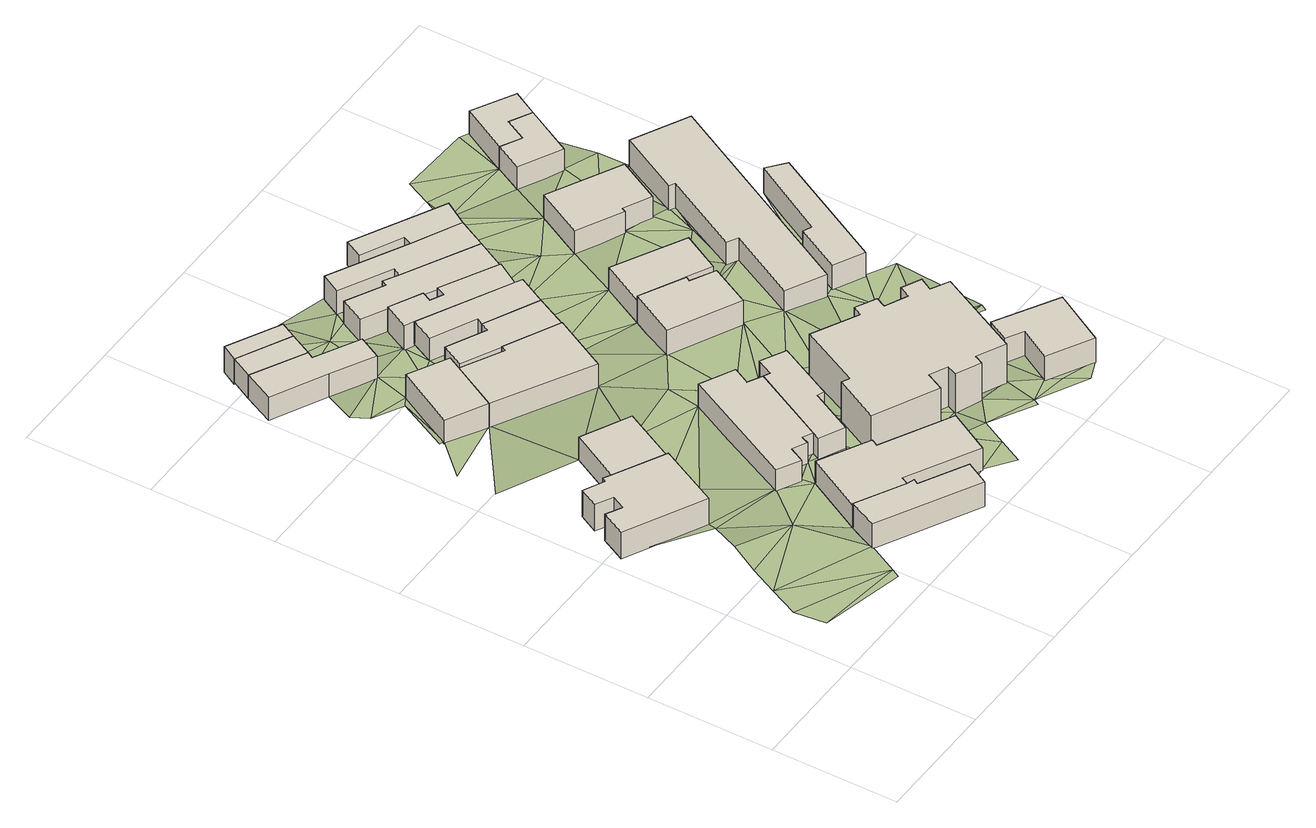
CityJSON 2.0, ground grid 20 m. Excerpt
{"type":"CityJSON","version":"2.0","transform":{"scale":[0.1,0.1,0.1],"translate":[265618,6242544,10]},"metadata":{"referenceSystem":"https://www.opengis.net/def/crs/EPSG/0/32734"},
"CityObjects":{
"building1":{"type":"Building","attributes":{"address":"Kingsley Road Salt River Cape Town","building":"house","building:levels":1,"building_height":4.1,"roof_height":16.78,"ground_height":12.68,"plus_code":"4FRW3F97+GQV"},"geometry":[{"type":"Solid","lod":"1","boundaries":[[[[0,1,2,3]],[[1,4,5,2]],[[4,6,7,5]],[[6,8,9,7]],[[8,10,11,9]],[[10,12,13,11]],[[12,14,15,13]],[[14,16,17,15]],[[16,18,19,17]],[[18,20,21,19]],[[20,0,3,21]],[[3,2,5,7,9,11,13,15,17,19,21]],[[20,18,16,14,12,10,8,6,4,1,0]]]]}]},
"building2":{"type":"Building","attributes":{"address":"30 Kingsley Road Salt River Cape Town","building":"house","building:levels":1,"building_height":4.1,"roof_height":16.14,"ground_height":12.04,"plus_code":"4FRW3F97+HRC"},"geometry":[{"type":"Solid","lod":"1","boundaries":[[[[22,1,23,24]],[[1,0,25,23]],[[0,26,27,25]],[[26,22,24,27]],[[24,23,25,27]],[[26,0,1,22]]]]}]},
"building3":{"type":"Building","attributes":{"address":"23 Kingsley Road Salt River Cape Town","building":"house","building:levels":1,"building_height":4.1,"roof_height":17.11,"ground_height":13.01,"plus_code":"4FRW3F97+CVC"},"geometry":[{"type":"Solid","lod":"1","boundaries":[[[[28,29,30,31]],[[29,32,33,30]],[[32,34,35,33]],[[34,36,37,35]],[[36,38,39,37]],[[38,40,41,39]],[[40,28,31,41]],[[31,30,33,35,37,39,41]],[[40,38,36,34,32,29,28]]]]}]},
"building4":{"type":"Building","attributes":{"address":"23 Goldsmith Road Salt River Cape Town","building":"house","building:levels":1,"building_height":4.1,"roof_height":14.87,"ground_height":10.77,"plus_code":"4FRW3F97+PQP"},"geometry":[{"type":"Solid","lod":"1","boundaries":[[[[42,43,44,45]],[[43,46,47,44]],[[46,48,49,47]],[[48,50,51,49]],[[50,52,53,51]],[[52,54,55,53]],[[54,42,45,55]],[[45,44,47,49,51,53,55]],[[54,52,50,48,46,43,42]]]]}]},
"building5":{"type":"Building","attributes":{"address":"Tennyson Street","building":"house","building:levels":1,"building_height":4.1,"roof_height":15.42,"ground_height":11.32,"plus_code":"4FRW3F97+MQ9"},"geometry":[{"type":"Solid","lod":"1","boundaries":[[[[56,57,58,59]],[[57,60,61,58]],[[60,62,63,61]],[[62,64,65,63]],[[64,56,59,65]],[[59,58,61,63,65]],[[64,62,60,57,56]]]]}]},
"building6":{"type":"Building","attributes":{"address":"Goldsmith Road Salt River Cape Town","building":"house","building:levels":1,"building_height":4.1,"roof_height":14.87,"ground_height":10.77,"plus_code":"4FRW3F97+QQ3"},"geometry":[{"type":"Solid","lod":"1","boundaries":[[[[66,42,45,67]],[[42,54,55,45]],[[54,68,69,55]],[[68,66,67,69]],[[67,45,55,69]],[[68,54,42,66]]]]}]},
"building7":{"type":"Building","attributes":{"address":"19 Kingsley Road Salt River Cape Town","building":"house","building:levels":1,"building_height":4.1,"roof_height":16.67,"ground_height":12.57,"plus_code":"4FRW3F97+FV2"},"geometry":[{"type":"Solid","lod":"1","boundaries":[[[[40,38,70,71]],[[38,72,73,70]],[[72,74,75,73]],[[74,76,77,75]],[[76,78,79,77]],[[78,80,81,79]],[[80,82,83,81]],[[82,40,71,83]],[[71,70,73,75,77,79,81,83]],[[82,80,78,76,74,72,38,40]]]]}]},
"building8":{"type":"Building","attributes":{"address":"Goldsmith Road Salt River Cape Town","building":"house","building:levels":1,"building_height":4.1,"roof_height":14.87,"ground_height":10.77,"plus_code":"4FRW3F97+QQ8"},"geometry":[{"type":"Solid","lod":"1","boundaries":[[[[84,85,67,86]],[[85,87,69,67]],[[87,88,89,69]],[[88,84,86,89]],[[86,67,69,89]],[[88,87,85,84]]]]}]},
"building9":{"type":"Building","attributes":{"address":"Salt River Cape Town","building":"house","building:levels":1,"building_height":4.1,"roof_height":16.14,"ground_height":12.04,"plus_code":"4FRW3F97+GVF"},"geometry":[{"type":"Solid","lod":"1","boundaries":[[[[90,91,92,93]],[[91,94,95,92]],[[94,96,97,95]],[[96,98,99,97]],[[98,100,101,99]],[[100,102,103,101]],[[102,104,105,103]],[[104,106,107,105]],[[106,108,109,107]],[[108,90,93,109]],[[93,92,95,97,99,101,103,105,107,109]],[[108,106,104,102,100,98,96,94,91,90]]]]}]},
"building10":{"type":"Building","attributes":{"address":"28 Kingsley Road Salt River Cape Town","building":"house","building:levels":1,"building_height":4.1,"roof_height":15.42,"ground_height":11.32,"plus_code":"4FRW3F97+JRQ"},"geometry":[{"type":"Solid","lod":"1","boundaries":[[[[110,111,112,113]],[[111,114,115,112]],[[114,57,58,115]],[[57,56,59,58]],[[56,116,117,59]],[[116,110,113,117]],[[113,112,115,58,59,117]],[[116,56,57,114,111,110]]]]}]},
"building11":{"type":"Building","attributes":{"address":"Salt River Cape Town","building":"house","building:levels":1,"building_height":4.1,"roof_height":16.14,"ground_height":12.04,"plus_code":"4FRW3F97+GWC"},"geometry":[{"type":"Solid","lod":"1","boundaries":[[[[90,108,109,93]],[[108,118,119,109]],[[118,120,121,119]],[[120,122,123,121]],[[122,124,125,123]],[[124,126,127,125]],[[126,128,129,127]],[[128,130,131,129]],[[130,90,93,131]],[[93,109,119,121,123,125,127,129,131]],[[130,128,126,124,122,120,118,108,90]]]]}]},
"building12":{"type":"Building","attributes":{"address":"26 Kingsley Road Salt River Cape Town","building":"house","building:levels":1,"building_height":4.1,"roof_height":15.21,"ground_height":11.11,"plus_code":"4FRW3F97+MV6"},"geometry":[{"type":"Solid","lod":"1","boundaries":[[[[110,132,133,134]],[[132,135,136,133]],[[135,137,138,136]],[[137,139,140,138]],[[139,141,142,140]],[[141,111,143,142]],[[111,110,134,143]],[[134,133,136,138,140,142,143]],[[111,141,139,137,135,132,110]]]]}]},
"building13":{"type":"Building","attributes":{"address":"24 Kingsley Road Salt River Cape Town","building":"house","building:levels":1,"building_height":4.1,"roof_height":15.21,"ground_height":11.11,"plus_code":"4FRW3F97+MVM"},"geometry":[{"type":"Solid","lod":"1","boundaries":[[[[132,144,145,133]],[[144,146,147,145]],[[146,148,149,147]],[[148,150,151,149]],[[150,152,153,151]],[[152,135,136,153]],[[135,132,133,136]],[[133,145,147,149,151,153,136]],[[135,152,150,148,146,144,132]]]]}]},
"building14":{"type":"Building","attributes":{"address":"22 Kingsley Road Salt River Cape Town","building":"house","building:levels":1,"building_height":4.1,"roof_height":15.21,"ground_height":11.11,"plus_code":"4FRW3F97+PV3"},"geometry":[{"type":"Solid","lod":"1","boundaries":[[[[154,155,156,147]],[[155,157,158,156]],[[157,159,160,158]],[[159,161,162,160]],[[161,163,164,162]],[[163,165,166,164]],[[165,167,168,166]],[[167,169,149,168]],[[169,154,147,149]],[[147,156,158,160,162,164,166,168,149]],[[169,167,165,163,161,159,157,155,154]]]]}]},
"building15":{"type":"Building","attributes":{"address":"20 Kingsley Road Salt River Cape Town","building":"house","building:levels":1,"building_height":4.1,"roof_height":14.84,"ground_height":10.74,"plus_code":"4FRW3F97+PVG"},"geometry":[{"type":"Solid","lod":"1","boundaries":[[[[155,170,171,172]],[[170,173,174,171]],[[173,175,176,174]],[[175,177,178,176]],[[177,179,180,178]],[[179,181,182,180]],[[181,165,183,182]],[[165,163,184,183]],[[163,157,185,184]],[[157,155,172,185]],[[172,171,174,176,178,180,182,183,184,185]],[[157,163,165,181,179,177,175,173,170,155]]]]}]},
"building16":{"type":"Building","attributes":{"address":"Tennyson Street Masjied 68 Tennyson Street Salt River Cape Town","building":"church","building:levels":2,"amenity":"place_of_worship","building_height":6.9,"roof_height":19.37,"ground_height":12.47,"plus_code":"4FRW3F97+FWQ"},"geometry":[{"type":"Solid","lod":"1","boundaries":[[[[186,187,188,189]],[[187,190,191,188]],[[190,192,193,191]],[[192,194,195,193]],[[194,196,197,195]],[[196,198,199,197]],[[198,200,201,199]],[[200,202,203,201]],[[202,204,205,203]],[[204,206,207,205]],[[206,208,209,207]],[[208,210,211,209]],[[210,212,213,211]],[[212,214,215,213]],[[214,216,217,215]],[[216,218,219,217]],[[218,220,221,219]],[[220,222,223,221]],[[222,224,225,223]],[[224,186,189,225]],[[189,188,191,193,195,197,199,201,203,205,207,209,211,213,215,217,219,221,223,225]],[[224,222,220,218,216,214,212,210,208,206,204,202,200,198,196,194,192,190,187,186]]]]}]},
"building17":{"type":"Building","attributes":{"address":"18 Kingsley Road Salt River Cape Town","building":"house","building:levels":1,"building_height":4.1,"roof_height":14.84,"ground_height":10.74,"plus_code":"4FRW3F97+PVP"},"geometry":[{"type":"Solid","lod":"1","boundaries":[[[[226,227,228,171]],[[227,229,230,228]],[[229,231,232,230]],[[231,233,234,232]],[[233,235,236,234]],[[235,237,174,236]],[[237,226,171,174]],[[171,228,230,232,234,236,174]],[[237,235,233,231,229,227,226]]]]}]},
"building18":{"type":"Building","attributes":{"address":"15 Kingsley Road Salt River Cape Town","building":"house","building:levels":1,"building_height":4.1,"roof_height":16.19,"ground_height":12.09,"plus_code":"4FRW3F97+HWW"},"geometry":[{"type":"Solid","lod":"1","boundaries":[[[[238,239,240,241]],[[239,242,243,240]],[[242,244,245,243]],[[244,246,247,245]],[[246,248,249,247]],[[248,238,241,249]],[[241,240,243,245,247,249]],[[248,246,244,242,239,238]]]]}]},
"building19":{"type":"Building","attributes":{"address":"16 Kingsley Road Salt River Cape Town","building":"house","building:levels":1,"building_height":4.1,"roof_height":14.84,"ground_height":10.74,"plus_code":"4FRW3F97+QW2"},"geometry":[{"type":"Solid","lod":"1","boundaries":[[[[227,250,251,228]],[[250,252,253,251]],[[252,254,255,253]],[[254,256,257,255]],[[256,229,230,257]],[[229,227,228,230]],[[228,251,253,255,257,230]],[[229,256,254,252,250,227]]]]}]},
"building20":{"type":"Building","attributes":{"address":"13 Kingsley Road Salt River Cape Town","building":"house","building:levels":1,"building_height":4.1,"roof_height":15.42,"ground_height":11.32,"plus_code":"4FRW3F97+JXC"},"geometry":[{"type":"Solid","lod":"1","boundaries":[[[[239,238,258,259]],[[238,260,261,258]],[[260,262,263,261]],[[262,264,265,263]],[[264,266,267,265]],[[266,239,259,267]],[[259,258,261,263,265,267]],[[266,264,262,260,238,239]]]]}]},
"building21":{"type":"Building","attributes":{"address":"12 Chatham Road Salt River Cape Town","building":"house","building:levels":1,"building_height":4.1,"roof_height":16.73,"ground_height":12.63,"plus_code":"4FRW3F98+C2M"},"geometry":[{"type":"Solid","lod":"1","boundaries":[[[[268,269,270,271]],[[269,272,273,270]],[[272,274,275,273]],[[274,276,277,275]],[[276,278,279,277]],[[278,268,271,279]],[[271,270,273,275,277,279]],[[278,276,274,272,269,268]]]]}]},
"building22":{"type":"Building","attributes":{"address":"9 Kingsley Road Salt River Cape Town","building":"house","building:levels":1,"building_height":4.1,"roof_height":15.07,"ground_height":10.97,"plus_code":"4FRW3F97+MXH"},"geometry":[{"type":"Solid","lod":"1","boundaries":[[[[280,281,282,283]],[[281,284,285,282]],[[284,286,287,285]],[[286,288,289,287]],[[288,290,291,289]],[[290,280,283,291]],[[283,282,285,287,289,291]],[[290,288,286,284,281,280]]]]}]},
"building23":{"type":"Building","attributes":{"address":"43 Tennyson Street Salt River Cape Town","building":"house","building:levels":1,"building_height":4.1,"roof_height":15.63,"ground_height":11.53,"plus_code":"4FRW3F98+J2G"},"geometry":[{"type":"Solid","lod":"1","boundaries":[[[[292,293,294,295]],[[293,296,297,294]],[[296,298,299,297]],[[298,300,301,299]],[[300,302,303,301]],[[302,304,305,303]],[[304,306,307,305]],[[306,292,295,307]],[[295,294,297,299,301,303,305,307]],[[306,304,302,300,298,296,293,292]]]]}]},
"building24":{"type":"Building","attributes":{"address":"45 Tennyson Street Salt River Cape Town","building":"house","building:levels":1,"building_height":4.1,"roof_height":15.93,"ground_height":11.83,"plus_code":"4FRW3F98+H2X"},"geometry":[{"type":"Solid","lod":"1","boundaries":[[[[308,309,310,311]],[[309,312,313,310]],[[312,314,315,313]],[[314,316,317,315]],[[316,318,319,317]],[[318,308,311,319]],[[311,310,313,315,317,319]],[[318,316,314,312,309,308]]]]}]},
"building25":{"type":"Building","attributes":{"address":"7 Kingsley Road Salt River Cape Town","building":"house","building:levels":1,"building_height":4.1,"roof_height":14.6,"ground_height":10.5,"plus_code":"4FRW3F98+P2C"},"geometry":[{"type":"Solid","lod":"1","boundaries":[[[[320,321,322,323]],[[321,324,325,322]],[[324,326,327,325]],[[326,328,329,327]],[[328,330,331,329]],[[330,320,323,331]],[[323,322,325,327,329,331]],[[330,328,326,324,321,320]]]]}]},
"building26":{"type":"Building","attributes":{"address":"5 Kingsley Road Salt River Cape Town","building":"house","building:levels":1,"building_height":4.1,"roof_height":14.6,"ground_height":10.5,"plus_code":"4FRW3F98+Q23"},"geometry":[{"type":"Solid","lod":"1","boundaries":[[[[332,333,331,323]],[[333,334,329,331]],[[334,335,327,329]],[[335,336,337,327]],[[336,338,339,337]],[[338,332,323,339]],[[323,331,329,327,337,339]],[[338,336,335,334,333,332]]]]}]},
"terrain1":{"type":"TINRelief","geometry":[{"type":"CompositeSurface","lod":"1","boundaries":[[[340,341,342]],[[342,341,343]],[[340,344,341]],[[343,345,346]],[[347,343,341]],[[348,349,20]],[[345,350,346]],[[343,347,345]],[[345,349,350]],[[347,40,345]],[[351,20,349]],[[349,345,351]],[[20,352,0]],[[351,352,20]],[[40,82,345]],[[353,354,22]],[[355,353,356]],[[82,351,345]],[[356,357,358]],[[82,359,351]],[[360,361,362]],[[357,356,62]],[[363,364,365]],[[361,366,367]],[[352,96,0]],[[364,357,62]],[[362,361,367]],[[359,82,368]],[[96,352,351]],[[369,363,365]],[[368,370,359]],[[62,365,364]],[[368,82,371]],[[372,353,22]],[[82,373,371]],[[0,96,26]],[[82,80,373]],[[372,22,26]],[[367,374,362]],[[375,368,376]],[[371,376,368]],[[62,377,365]],[[378,379,50]],[[371,373,380]],[[80,78,381]],[[373,80,381]],[[62,60,377]],[[373,381,380]],[[141,60,57]],[[378,382,68]],[[141,57,383]],[[382,378,50]],[[141,139,60]],[[60,139,377]],[[78,384,381]],[[365,377,385]],[[26,96,386]],[[372,26,386]],[[365,385,50]],[[68,382,387]],[[380,381,388]],[[139,150,377]],[[383,389,141]],[[150,385,377]],[[390,374,391]],[[50,181,382]],[[388,122,380]],[[382,392,387]],[[50,385,181]],[[390,384,374]],[[381,384,393]],[[150,148,385]],[[139,152,150]],[[96,94,386]],[[122,388,124]],[[382,181,179]],[[137,135,139]],[[124,388,394]],[[385,165,181]],[[395,392,382]],[[139,135,152]],[[91,90,94]],[[396,384,390]],[[179,395,382]],[[386,397,372]],[[393,384,398]],[[94,90,399]],[[399,90,130]],[[372,400,401]],[[386,94,397]],[[124,394,402]],[[396,398,384]],[[372,397,400]],[[395,403,392]],[[393,398,404]],[[395,179,175]],[[124,402,405]],[[404,398,406]],[[175,179,177]],[[407,398,396]],[[408,409,410]],[[410,409,411]],[[94,399,412]],[[239,401,400]],[[395,175,413]],[[407,396,414]],[[239,400,397]],[[414,396,415]],[[397,94,412]],[[416,405,402]],[[412,399,405]],[[413,175,173]],[[417,407,418]],[[419,416,402]],[[414,418,407]],[[401,266,420]],[[403,421,422]],[[401,239,266]],[[423,405,416]],[[416,419,424]],[[414,425,418]],[[426,146,144]],[[144,420,266]],[[427,425,414]],[[423,412,405]],[[414,428,427]],[[416,424,423]],[[418,425,272]],[[429,422,421]],[[418,272,430]],[[431,426,144]],[[432,272,425]],[[427,433,425]],[[196,194,198]],[[427,428,433]],[[144,266,281]],[[423,434,412]],[[238,435,434]],[[424,198,436]],[[430,437,418]],[[426,431,438]],[[198,194,192]],[[269,430,272]],[[434,260,238]],[[424,439,423]],[[431,144,281]],[[260,434,440]],[[436,198,192]],[[424,436,439]],[[227,438,431]],[[430,269,441]],[[190,442,437]],[[192,190,436]],[[441,437,430]],[[434,423,443]],[[440,434,443]],[[281,266,444]],[[445,190,437]],[[436,446,439]],[[447,444,266]],[[227,431,280]],[[440,448,447]],[[445,437,441]],[[443,448,440]],[[280,431,281]],[[280,250,227]],[[449,445,441]],[[446,436,450]],[[451,436,190]],[[250,452,453]],[[446,454,439]],[[280,452,250]],[[451,190,445]],[[455,447,448]],[[450,436,451]],[[455,444,447]],[[452,280,321]],[[444,456,457]],[[452,320,453]],[[448,458,455]],[[455,456,444]],[[453,320,459]],[[321,320,452]],[[455,460,456]],[[460,455,458]],[[321,280,461]],[[280,462,463]],[[306,439,454]],[[312,454,464]],[[461,280,463]],[[456,460,462]],[[320,465,459]],[[460,466,462]],[[463,462,466]],[[461,463,467]],[[463,466,467]],[[465,320,468]],[[461,467,326]]]}]}
},
"vertices":[
[178,406,20],[102,446,20],[102,446,68],[178,406,68],[87,454,20],[87,454,68],[83,448,20],[83,448,68],[51,464,20],[51,464,68],[35,434,20],[35,434,68],[61,420,20],[61,420,68],[50,399,20],[50,399,68],[26,412,20],[26,412,68],[6,373,20],[6,373,68],[129,310,20],[129,310,68],
[147,531,20],[102,446,61],[147,531,61],[178,406,61],[223,493,20],[223,493,61],
[200,92,26],[355,9,26],[355,9,71],[200,92,71],[375,46,26],[375,46,71],[303,85,26],[303,85,71],[308,93,26],[308,93,71],[298,96,26],[298,96,71],[222,137,26],[222,137,71],
[26,986,7],[2,938,7],[2,938,49],[26,986,49],[87,895,7],[87,895,49],[153,859,7],[153,859,49],[172,895,7],[172,895,49],[103,932,7],[103,932,49],[109,942,7],[109,942,49],
[147,675,11],[187,749,11],[187,749,54],[147,675,54],[198,770,11],[198,770,54],[137,803,11],[137,803,54],[85,708,11],[85,708,54],
[44,1020,7],[44,1020,49],[127,977,7],[127,977,49],
[298,96,67],[222,137,67],[306,111,26],[306,111,67],[416,51,26],[416,51,67],[453,118,26],[453,118,67],[344,176,26],[344,176,67],[350,187,26],[350,187,67],[272,229,26],[272,229,67],
[58,1045,3],[44,1020,3],[58,1045,49],[127,977,3],[140,1002,3],[140,1002,49],
[387,386,20],[365,398,20],[365,398,61],[387,386,61],[379,425,20],[379,425,61],[326,452,20],[326,452,61],[233,268,20],[233,268,61],[269,249,20],[269,249,61],[281,273,20],[281,273,61],[304,262,20],[304,262,61],[309,274,20],[309,274,61],[325,266,20],[325,266,61],
[341,680,11],[255,723,11],[255,723,54],[341,680,54],[251,715,11],[251,715,54],[295,593,11],[295,593,54],
[319,254,20],[319,254,61],[358,235,20],[358,235,61],[393,303,20],[393,303,61],[404,298,20],[404,298,61],[449,387,20],[449,387,61],[411,407,20],[411,407,61],[398,381,20],[398,381,61],
[366,730,11],[366,730,52],[341,680,52],[282,772,11],[282,772,52],[275,759,11],[275,759,52],[215,789,11],[215,789,52],[196,753,11],[196,753,52],[255,723,52],
[389,774,11],[389,774,52],[378,780,11],[378,780,52],[237,852,11],[237,852,52],[219,816,11],[219,816,52],[287,782,11],[287,782,52],
[378,780,7],[400,816,7],[400,816,52],[312,863,7],[312,863,52],[305,848,7],[305,848,52],[285,858,7],[285,858,52],[293,873,7],[293,873,52],[243,899,7],[243,899,52],[222,859,7],[222,859,52],[237,852,7],
[425,863,7],[425,863,48],[400,816,48],[311,923,7],[311,923,48],[288,936,7],[288,936,48],[284,927,7],[284,927,48],[225,958,7],[225,958,48],[205,919,7],[205,919,48],[243,899,48],[293,873,48],[312,863,48],
[656,255,18],[628,270,18],[628,270,94],[656,255,94],[639,290,18],[639,290,94],[609,305,18],[609,305,94],[600,287,18],[600,287,94],[565,304,18],[565,304,94],[573,320,18],[573,320,94],[541,337,18],[541,337,94],[533,322,18],[533,322,94],[462,359,18],[462,359,94],[414,264,18],[414,264,94],[402,270,18],[402,270,94],[365,198,18],[365,198,94],[464,149,18],[464,149,94],[478,177,18],[478,177,94],[506,163,18],[506,163,94],[499,148,18],[499,148,94],[537,129,18],[537,129,94],[544,143,18],[544,143,94],[588,121,18],[588,121,94],
[425,863,6],[448,908,6],[448,908,48],[373,945,6],[373,945,48],[254,1008,6],[254,1008,48],[237,977,6],[237,977,48],[317,935,6],[317,935,48],[311,923,6],
[502,582,13],[434,618,13],[434,618,62],[502,582,62],[395,546,13],[395,546,62],[503,491,13],[503,491,62],[536,555,13],[536,555,62],[498,575,13],[498,575,62],
[471,945,6],[471,945,48],[330,1019,6],[330,1019,48],[315,990,6],[315,990,48],[379,958,6],[379,958,48],
[502,582,54],[434,618,54],[506,590,13],[506,590,54],[548,568,13],[548,568,54],[580,628,13],[580,628,54],[470,687,13],[470,687,54],
[736,125,23],[641,180,23],[641,180,67],[736,125,67],[622,146,23],[622,146,67],[649,131,23],[649,131,67],[620,80,23],[620,80,67],[689,42,23],[689,42,67],
[552,843,9],[512,768,9],[512,768,51],[552,843,51],[582,731,9],[582,731,51],[585,738,9],[585,738,51],[628,716,9],[628,716,51],[664,784,9],[664,784,51],
[704,802,9],[653,706,9],[653,706,56],[704,802,56],[662,701,9],[662,701,56],[597,578,9],[597,578,56],[614,569,9],[614,569,56],[555,458,9],[555,458,56],[615,427,9],[615,427,56],[791,757,9],[791,757,56],
[678,405,13],[778,592,13],[778,592,59],[678,405,59],[751,615,13],[751,615,59],[683,495,13],[683,495,59],[670,501,13],[670,501,59],[631,429,13],[631,429,59],
[608,950,5],[586,907,5],[586,907,46],[608,950,46],[651,873,5],[651,873,46],[692,949,5],[692,949,46],[658,967,5],[658,967,46],[640,933,5],[640,933,46],
[608,950,4],[640,933,4],[658,967,4],[692,949,4],[713,988,4],[713,988,46],[648,1024,4],[648,1024,46],
[34,60,31],[174,43,30],[28,110,31],[52,158,29],[167,29,30],[184,210,26],[74,202,29],[200,92,30],[6,373,27],[127,298,20],[101,251,29],[233,268,26],[184,360,20],[147,675,13],[31,591,16],[34,655,16],[85,708,16],[123,795,11],[77,710,16],[269,249,26],[298,96,30],[308,93,30],[306,111,30],[62,845,12],[75,820,12],[153,859,11],[303,85,30],[375,46,30],[304,262,26],[87,895,8],[281,273,26],[319,254,26],[295,593,13],[334,210,26],[416,51,29],[309,274,26],[325,266,26],[184,805,11],[109,942,8],[103,932,8],[358,235,26],[365,198,26],[184,955,7],[251,715,13],[453,118,29],[222,859,11],[334,505,20],[140,1002,7],[402,270,26],[255,723,13],[477,58,29],[458,20,29],[176,1034,3],[464,149,25],[414,264,25],[237,977,7],[498,98,29],[395,546,20],[499,148,25],[411,407,21],[334,655,13],[341,680,13],[462,359,21],[254,1008,7],[478,177,25],[449,387,21],[506,163,25],[537,129,29],[293,873,11],[285,858,11],[312,863,11],[305,848,11],[503,491,21],[317,935,7],[576,69,26],[571,60,26],[484,360,21],[544,143,25],[588,121,26],[533,322,21],[366,730,13],[373,945,7],[315,990,7],[555,458,21],[541,337,21],[620,80,26],[400,816,11],[634,60,26],[654,28,26],[379,958,7],[634,210,23],[484,805,9],[649,131,26],[689,42,26],[536,555,21],[498,575,21],[634,360,18],[656,255,23],[425,863,9],[615,427,18],[548,568,21],[675,240,23],[628,270,23],[614,569,18],[582,731,15],[706,236,23],[631,429,18],[580,628,15],[597,578,18],[700,226,23],[678,405,18],[721,382,18],[484,955,6],[497,996,6],[670,501,18],[634,655,15],[628,716,15],[585,738,10],[662,701,15],[518,1037,4],[653,706,15],[651,873,10],[664,784,10],[634,805,10],[683,495,18],[634,1031,5],[704,802,10],[703,852,10],[648,1024,5]
]}
